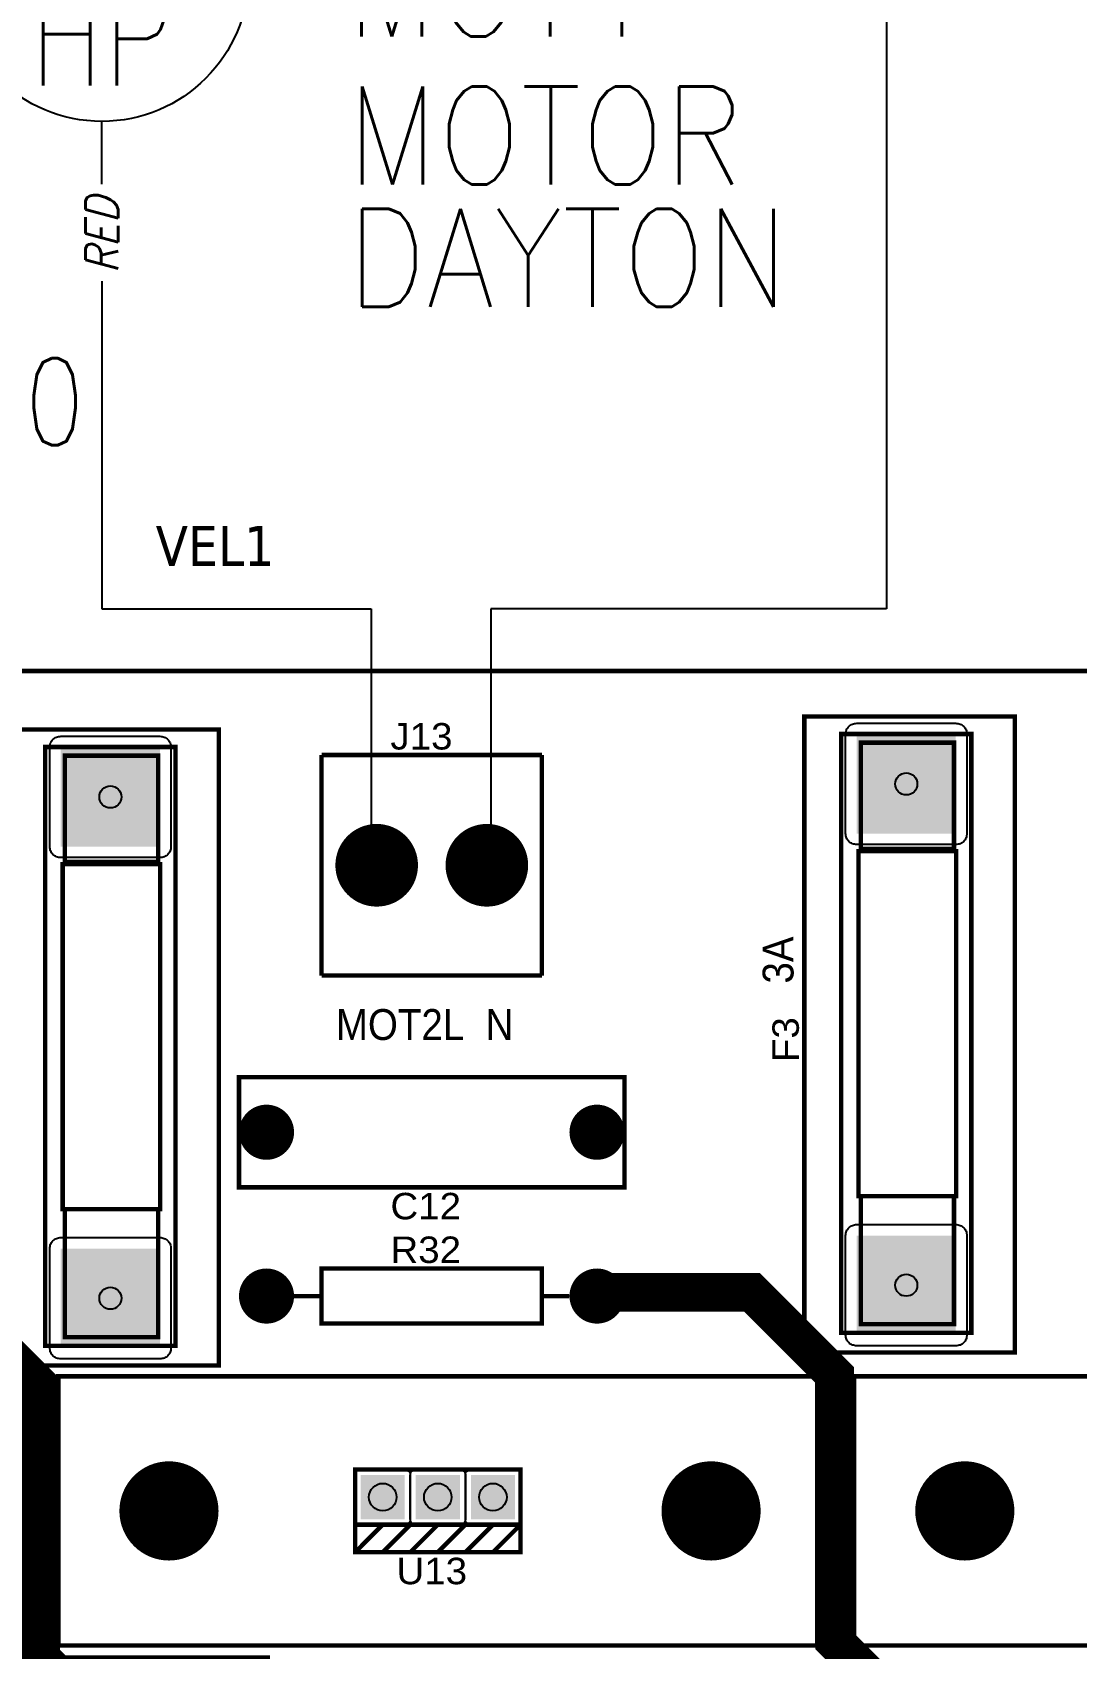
# Model space of a CAD drawing. Header units: inches. Extents: x 0 to 35.7, y 0 to 20.7.
# Drawn here: x 20.706 to 23.709, y 13.563 to 18.208 of the extents above; entities that cross this region are included whole.
import ezdxf
from ezdxf.enums import TextEntityAlignment as Align

# ---------------------------------------------------------------- set-up
doc = ezdxf.new("R2010")
doc.units = ezdxf.units.IN
doc.header["$MEASUREMENT"] = 0
for name, color, linetype in [('BLK_12AWG', 7, 'Continuous'), ('CONTORNO', 179, 'Continuous'), ('DESC', 150, 'Continuous'), ('MISC', 7, 'Continuous'), ('SYMS', 7, 'Continuous'), ('TAGS', 150, 'Continuous'), ('WIRENO', 72, 'Continuous'), ('WIRES', 7, 'Continuous')]:
    doc.layers.add(name, color=color, linetype=linetype)
doc.styles.add('SLDTEXTSTYLE0', font='tahoma.ttf')
doc.styles.get("Standard").update_dxf_attribs({"font": 'arial.ttf'})
doc.styles.add('WD', font='romans.shx')

# ---------------------------------------------------------------- blocks, each defined once
blk = doc.blocks.new('EPAD')
at = {"const_width": 0.5}
blk.add_lwpolyline([(-0.25, 0, 1), (0.25, 0, 1)], format="xyb", close=True, dxfattribs=at)
blk = doc.blocks.new('RPAD')
blk.add_trace([(-0.5, -0.5), (-0.5, 0.5), (0.5, -0.5), (0.5, 0.5)])
blk = doc.blocks.new('TarjetaCBA2')
for points, const_width in [([(130.5116, 98.0071), (136.4266, 98.0071), (136.4266, 103.2848), (130.5116, 103.2848), (130.5116, 98.0071)], 0.008), ([(130.5116, 98.0071), (136.4266, 98.0071), (136.4266, 103.2848), (130.5116, 103.2848), (130.5116, 98.0071)], 0.008), ([(130.5116, 98.0071), (136.4266, 98.0071), (136.4266, 103.2848), (130.5116, 103.2848), (130.5116, 98.0071)], 0.008), ([(133.5234, 102.0485), (133.9053, 102.0485), (133.9053, 103.2021), (133.5234, 103.2021), (133.5234, 102.0485)], 0.008), ([(133.5234, 102.0485), (133.9053, 102.0485), (133.9053, 103.2021), (133.5234, 103.2021), (133.5234, 102.0485)], 0.008), ([(133.5234, 102.0485), (133.9053, 102.0485), (133.9053, 103.2021), (133.5234, 103.2021), (133.5234, 102.0485)], 0.008), ([(132.0785, 102.0249), (132.4604, 102.0249), (132.4604, 103.1785), (132.0785, 103.1785), (132.0785, 102.0249)], 0.008), ([(132.0785, 102.0249), (132.4604, 102.0249), (132.4604, 103.1785), (132.0785, 103.1785), (132.0785, 102.0249)], 0.008), ([(132.0785, 102.0249), (132.4604, 102.0249), (132.4604, 103.1785), (132.0785, 103.1785), (132.0785, 102.0249)], 0.008), ([(133.5903, 102.084), (133.8265, 102.084), (133.8265, 103.1706), (133.5903, 103.1706), (133.5903, 102.084)], 0.008), ([(133.5903, 102.084), (133.8265, 102.084), (133.8265, 103.1706), (133.5903, 103.1706), (133.5903, 102.084)], 0.008), ([(133.5903, 102.084), (133.8265, 102.084), (133.8265, 103.1706), (133.5903, 103.1706), (133.5903, 102.084)], 0.008), ([(132.1454, 102.0604), (132.3817, 102.0604), (132.3817, 103.147), (132.1454, 103.147), (132.1454, 102.0604)], 0.008), ([(132.1454, 102.0604), (132.3817, 102.0604), (132.3817, 103.147), (132.1454, 103.147), (132.1454, 102.0604)], 0.008), ([(132.1454, 102.0604), (132.3817, 102.0604), (132.3817, 103.147), (132.1454, 103.147), (132.1454, 102.0604)], 0.008), ([(132.1809, 102.9383), (132.3502, 102.9383), (132.3502, 103.1312), (132.1809, 103.1312), (132.1809, 102.9383)], 0.008), ([(132.1809, 102.9383), (132.3502, 102.9383), (132.3502, 103.1312), (132.1809, 103.1312), (132.1809, 102.9383)], 0.008), ([(132.1809, 102.9383), (132.3502, 102.9383), (132.3502, 103.1312), (132.1809, 103.1312), (132.1809, 102.9383)], 0.008), ([(132.647, 103.1324), (132.647, 102.7324)], 0.008), ([(132.647, 103.1324), (133.047, 103.1324)], 0.008), ([(132.647, 103.1324), (132.647, 102.7324)], 0.008), ([(132.647, 103.1324), (133.047, 103.1324)], 0.008), ([(132.647, 103.1324), (132.647, 102.7324)], 0.008), ([(132.647, 103.1324), (133.047, 103.1324)], 0.008), ([(133.047, 103.1324), (133.047, 102.7324)], 0.008), ([(133.047, 103.1324), (133.047, 102.7324)], 0.008), ([(133.047, 103.1324), (133.047, 102.7324)], 0.008), ([(133.6258, 102.9619), (133.7951, 102.9619), (133.7951, 103.1548), (133.6258, 103.1548), (133.6258, 102.9619)], 0.008), ([(133.6258, 102.9619), (133.7951, 102.9619), (133.7951, 103.1548), (133.6258, 103.1548), (133.6258, 102.9619)], 0.008), ([(133.6258, 102.9619), (133.7951, 102.9619), (133.7951, 103.1548), (133.6258, 103.1548), (133.6258, 102.9619)], 0.008), ([(133.6218, 102.332), (133.799, 102.332), (133.799, 102.958), (133.6218, 102.958), (133.6218, 102.332)], 0.008), ([(133.6218, 102.332), (133.799, 102.332), (133.799, 102.958), (133.6218, 102.958), (133.6218, 102.332)], 0.008), ([(133.6218, 102.332), (133.799, 102.332), (133.799, 102.958), (133.6218, 102.958), (133.6218, 102.332)], 0.008), ([(132.1769, 102.3084), (132.3541, 102.3084), (132.3541, 102.9344), (132.1769, 102.9344), (132.1769, 102.3084)], 0.008), ([(132.1769, 102.3084), (132.3541, 102.3084), (132.3541, 102.9344), (132.1769, 102.9344), (132.1769, 102.3084)], 0.008), ([(132.1769, 102.3084), (132.3541, 102.3084), (132.3541, 102.9344), (132.1769, 102.9344), (132.1769, 102.3084)], 0.008), ([(132.647, 102.7324), (133.047, 102.7324)], 0.008), ([(132.647, 102.7324), (133.047, 102.7324)], 0.008), ([(132.647, 102.7324), (133.047, 102.7324)], 0.008), ([(132.497, 102.3481), (133.197, 102.3481), (133.197, 102.5481), (132.497, 102.5481), (132.497, 102.3481)], 0.008), ([(132.497, 102.3481), (133.197, 102.3481), (133.197, 102.5481), (132.497, 102.5481), (132.497, 102.3481)], 0.008), ([(132.497, 102.3481), (133.197, 102.3481), (133.197, 102.5481), (132.497, 102.5481), (132.497, 102.3481)], 0.008), ([(132.1809, 102.0761), (132.3502, 102.0761), (132.3502, 102.3084), (132.1809, 102.3084), (132.1809, 102.0761)], 0.008), ([(132.1809, 102.0761), (132.3502, 102.0761), (132.3502, 102.3084), (132.1809, 102.3084), (132.1809, 102.0761)], 0.008), ([(132.1809, 102.0761), (132.3502, 102.0761), (132.3502, 102.3084), (132.1809, 102.3084), (132.1809, 102.0761)], 0.008), ([(133.6258, 102.0997), (133.7951, 102.0997), (133.7951, 102.332), (133.6258, 102.332), (133.6258, 102.0997)], 0.008), ([(133.6258, 102.0997), (133.7951, 102.0997), (133.7951, 102.332), (133.6258, 102.332), (133.6258, 102.0997)], 0.008), ([(133.6258, 102.0997), (133.7951, 102.0997), (133.7951, 102.332), (133.6258, 102.332), (133.6258, 102.0997)], 0.008), ([(132.647, 102.1009), (133.047, 102.1009), (133.047, 102.2009), (132.647, 102.2009), (132.647, 102.1009)], 0.008), ([(132.647, 102.1009), (133.047, 102.1009), (133.047, 102.2009), (132.647, 102.2009), (132.647, 102.1009)], 0.008), ([(132.647, 102.1009), (133.047, 102.1009), (133.047, 102.2009), (132.647, 102.2009), (132.647, 102.1009)], 0.008), ([(133.9683, 101.4521), (133.6514, 101.4521), (133.5785, 101.5249), (133.5785, 102.0076), (133.4285, 102.1576), (133.1537, 102.1576), (133.147, 102.1509)], 0.07), ([(132.5533, 101.4643), (132.1671, 101.4643), (132.1371, 101.4943), (132.1371, 101.9861), (131.9705, 102.1526), (131.8022, 102.1526), (131.8006, 102.1509)], 0.07), ([(132.597, 102.1509), (132.647, 102.1509)], 0.008), ([(132.597, 102.1509), (132.647, 102.1509)], 0.008), ([(132.597, 102.1509), (132.647, 102.1509)], 0.008), ([(133.047, 102.1509), (133.097, 102.1509)], 0.008), ([(133.047, 102.1509), (133.097, 102.1509)], 0.008), ([(133.047, 102.1509), (133.097, 102.1509)], 0.008), ([(132.1691, 101.517), (133.547, 101.517), (133.547, 102.0052), (132.1691, 102.0052), (132.1691, 101.517)], 0.008), ([(132.1691, 101.517), (133.547, 101.517), (133.547, 102.0052), (132.1691, 102.0052), (132.1691, 101.517)], 0.008), ([(132.1691, 101.517), (133.547, 101.517), (133.547, 102.0052), (132.1691, 102.0052), (132.1691, 101.517)], 0.008), ([(133.614, 101.517), (134.9919, 101.517), (134.9919, 102.0052), (133.614, 102.0052), (133.614, 101.517)], 0.008), ([(133.614, 101.517), (134.9919, 101.517), (134.9919, 102.0052), (133.614, 102.0052), (133.614, 101.517)], 0.008), ([(133.614, 101.517), (134.9919, 101.517), (134.9919, 102.0052), (133.614, 102.0052), (133.614, 101.517)], 0.008), ([(132.708, 101.7361), (133.008, 101.7361), (133.008, 101.8361), (132.708, 101.8361), (132.708, 101.7361)], 0.008), ([(132.708, 101.7361), (133.008, 101.7361), (133.008, 101.8361), (132.708, 101.8361), (132.708, 101.7361)], 0.008), ([(132.708, 101.7361), (133.008, 101.7361), (133.008, 101.8361), (132.708, 101.8361), (132.708, 101.7361)], 0.008), ([(133.008, 101.7361), (133.008, 101.6861), (132.708, 101.6861), (132.708, 101.7361)], 0.008), ([(132.758, 101.7361), (132.708, 101.6861)], 0.008), ([(133.008, 101.7361), (133.008, 101.6861), (132.708, 101.6861), (132.708, 101.7361)], 0.008), ([(132.758, 101.7361), (132.708, 101.6861)], 0.008), ([(133.008, 101.7361), (133.008, 101.6861), (132.708, 101.6861), (132.708, 101.7361)], 0.008), ([(132.758, 101.7361), (132.708, 101.6861)], 0.008), ([(132.808, 101.7361), (132.758, 101.6861)], 0.008), ([(132.808, 101.7361), (132.758, 101.6861)], 0.008), ([(132.808, 101.7361), (132.758, 101.6861)], 0.008), ([(132.858, 101.7361), (132.808, 101.6861)], 0.008), ([(132.858, 101.7361), (132.808, 101.6861)], 0.008), ([(132.858, 101.7361), (132.808, 101.6861)], 0.008), ([(132.908, 101.7361), (132.858, 101.6861)], 0.008), ([(132.908, 101.7361), (132.858, 101.6861)], 0.008), ([(132.908, 101.7361), (132.858, 101.6861)], 0.008), ([(132.958, 101.7361), (132.908, 101.6861)], 0.008), ([(132.958, 101.7361), (132.908, 101.6861)], 0.008), ([(132.958, 101.7361), (132.908, 101.6861)], 0.008), ([(133.008, 101.7361), (132.958, 101.6861)], 0.008), ([(133.008, 101.7361), (132.958, 101.6861)], 0.008), ([(133.008, 101.7361), (132.958, 101.6861)], 0.008)]:
    blk.add_lwpolyline(points, dxfattribs=dict(const_width=const_width))
for points in [[(133.5984, 102.99), (133.5984, 103.17), (133.5985, 103.1721), (133.5988, 103.1741), (133.5993, 103.1761), (133.6, 103.1779), (133.6008, 103.1797), (133.6018, 103.1813), (133.6029, 103.1828), (133.6042, 103.1843), (133.6056, 103.1855), (133.6072, 103.1867), (133.6088, 103.1877), (133.6106, 103.1885), (133.6124, 103.1892), (133.6143, 103.1896), (133.6164, 103.1899), (133.6184, 103.19), (133.7984, 103.19), (133.8005, 103.1899), (133.8025, 103.1896), (133.8045, 103.1892), (133.8063, 103.1885), (133.8081, 103.1877), (133.8097, 103.1867), (133.8112, 103.1855), (133.8127, 103.1843), (133.8139, 103.1828), (133.8151, 103.1813), (133.8161, 103.1797), (133.8169, 103.1779), (133.8176, 103.1761), (133.818, 103.1741), (133.8183, 103.1721), (133.8184, 103.17), (133.8184, 102.99), (133.8183, 102.988), (133.818, 102.9859), (133.8176, 102.984), (133.8169, 102.9822), (133.8161, 102.9804), (133.8151, 102.9788), (133.8139, 102.9772), (133.8127, 102.9758), (133.8112, 102.9745), (133.8097, 102.9734), (133.8081, 102.9724), (133.8063, 102.9716), (133.8045, 102.9709), (133.8025, 102.9704), (133.8005, 102.9701), (133.7984, 102.97), (133.6184, 102.97), (133.6164, 102.9701), (133.6143, 102.9704), (133.6124, 102.9709), (133.6106, 102.9716), (133.6088, 102.9724), (133.6072, 102.9734), (133.6056, 102.9745), (133.6042, 102.9758), (133.6029, 102.9772), (133.6018, 102.9788), (133.6008, 102.9804), (133.6, 102.9822), (133.5993, 102.984), (133.5988, 102.9859), (133.5985, 102.988), (133.5984, 102.99)], [(132.1536, 102.9664), (132.1536, 103.1464), (132.1537, 103.1485), (132.154, 103.1505), (132.1544, 103.1524), (132.1551, 103.1543), (132.1559, 103.156), (132.1569, 103.1577), (132.1581, 103.1592), (132.1593, 103.1606), (132.1608, 103.1619), (132.1623, 103.1631), (132.1639, 103.164), (132.1657, 103.1649), (132.1675, 103.1655), (132.1695, 103.166), (132.1715, 103.1663), (132.1736, 103.1664), (132.3536, 103.1664), (132.3556, 103.1663), (132.3576, 103.166), (132.3596, 103.1655), (132.3614, 103.1649), (132.3632, 103.164), (132.3648, 103.1631), (132.3664, 103.1619), (132.3678, 103.1606), (132.3691, 103.1592), (132.3702, 103.1577), (132.3712, 103.156), (132.372, 103.1543), (132.3727, 103.1524), (132.3732, 103.1505), (132.3735, 103.1485), (132.3736, 103.1464), (132.3736, 102.9664), (132.3735, 102.9643), (132.3732, 102.9623), (132.3727, 102.9604), (132.372, 102.9585), (132.3712, 102.9568), (132.3702, 102.9551), (132.3691, 102.9536), (132.3678, 102.9522), (132.3664, 102.9509), (132.3648, 102.9498), (132.3632, 102.9488), (132.3614, 102.948), (132.3596, 102.9473), (132.3576, 102.9468), (132.3556, 102.9465), (132.3536, 102.9464), (132.1736, 102.9464), (132.1715, 102.9465), (132.1695, 102.9468), (132.1675, 102.9473), (132.1657, 102.948), (132.1639, 102.9488), (132.1623, 102.9498), (132.1608, 102.9509), (132.1593, 102.9522), (132.1581, 102.9536), (132.1569, 102.9551), (132.1559, 102.9568), (132.1551, 102.9585), (132.1544, 102.9604), (132.154, 102.9623), (132.1537, 102.9643), (132.1536, 102.9664)], [(133.5984, 102.0806), (133.5984, 102.2606), (133.5985, 102.2627), (133.5988, 102.2647), (133.5993, 102.2666), (133.6, 102.2685), (133.6008, 102.2702), (133.6018, 102.2719), (133.6029, 102.2734), (133.6042, 102.2748), (133.6056, 102.2761), (133.6072, 102.2772), (133.6088, 102.2782), (133.6106, 102.279), (133.6124, 102.2797), (133.6143, 102.2802), (133.6164, 102.2805), (133.6184, 102.2806), (133.7984, 102.2806), (133.8005, 102.2805), (133.8025, 102.2802), (133.8045, 102.2797), (133.8063, 102.279), (133.8081, 102.2782), (133.8097, 102.2772), (133.8112, 102.2761), (133.8127, 102.2748), (133.8139, 102.2734), (133.8151, 102.2719), (133.8161, 102.2702), (133.8169, 102.2685), (133.8176, 102.2666), (133.818, 102.2647), (133.8183, 102.2627), (133.8184, 102.2606), (133.8184, 102.0806), (133.8183, 102.0785), (133.818, 102.0765), (133.8176, 102.0746), (133.8169, 102.0727), (133.8161, 102.071), (133.8151, 102.0693), (133.8139, 102.0678), (133.8127, 102.0664), (133.8112, 102.0651), (133.8097, 102.0639), (133.8081, 102.063), (133.8063, 102.0621), (133.8045, 102.0615), (133.8025, 102.061), (133.8005, 102.0607), (133.7984, 102.0606), (133.6184, 102.0606), (133.6164, 102.0607), (133.6143, 102.061), (133.6124, 102.0615), (133.6106, 102.0621), (133.6088, 102.063), (133.6072, 102.0639), (133.6056, 102.0651), (133.6042, 102.0664), (133.6029, 102.0678), (133.6018, 102.0693), (133.6008, 102.071), (133.6, 102.0727), (133.5993, 102.0746), (133.5988, 102.0765), (133.5985, 102.0785), (133.5984, 102.0806)], [(132.1536, 102.057), (132.1536, 102.237), (132.1537, 102.239), (132.154, 102.2411), (132.1544, 102.243), (132.1551, 102.2448), (132.1559, 102.2466), (132.1569, 102.2482), (132.1581, 102.2498), (132.1593, 102.2512), (132.1608, 102.2525), (132.1623, 102.2536), (132.1639, 102.2546), (132.1657, 102.2554), (132.1675, 102.2561), (132.1695, 102.2566), (132.1715, 102.2569), (132.1736, 102.257), (132.3536, 102.257), (132.3556, 102.2569), (132.3576, 102.2566), (132.3596, 102.2561), (132.3614, 102.2554), (132.3632, 102.2546), (132.3648, 102.2536), (132.3664, 102.2525), (132.3678, 102.2512), (132.3691, 102.2498), (132.3702, 102.2482), (132.3712, 102.2466), (132.372, 102.2448), (132.3727, 102.243), (132.3732, 102.2411), (132.3735, 102.239), (132.3736, 102.237), (132.3736, 102.057), (132.3735, 102.0549), (132.3732, 102.0529), (132.3727, 102.0509), (132.372, 102.0491), (132.3712, 102.0473), (132.3702, 102.0457), (132.3691, 102.0442), (132.3678, 102.0427), (132.3664, 102.0415), (132.3648, 102.0403), (132.3632, 102.0393), (132.3614, 102.0385), (132.3596, 102.0378), (132.3576, 102.0374), (132.3556, 102.0371), (132.3536, 102.037), (132.1736, 102.037), (132.1715, 102.0371), (132.1695, 102.0374), (132.1675, 102.0378), (132.1657, 102.0385), (132.1639, 102.0393), (132.1623, 102.0403), (132.1608, 102.0415), (132.1593, 102.0427), (132.1581, 102.0442), (132.1569, 102.0457), (132.1559, 102.0473), (132.1551, 102.0491), (132.1544, 102.0509), (132.154, 102.0529), (132.1537, 102.0549), (132.1536, 102.057)], [(132.798, 101.7361), (132.718, 101.7361), (132.717, 101.7362), (132.716, 101.7363), (132.715, 101.7366), (132.7141, 101.7369), (132.7132, 101.7373), (132.7124, 101.7378), (132.7116, 101.7384), (132.7109, 101.739), (132.7103, 101.7397), (132.7097, 101.7405), (132.7092, 101.7413), (132.7088, 101.7422), (132.7085, 101.7431), (132.7082, 101.7441), (132.7081, 101.7451), (132.708, 101.7461), (132.708, 101.8261), (132.7081, 101.8272), (132.7082, 101.8282), (132.7085, 101.8291), (132.7088, 101.8301), (132.7092, 101.8309), (132.7097, 101.8318), (132.7103, 101.8325), (132.7109, 101.8332), (132.7116, 101.8339), (132.7124, 101.8345), (132.7132, 101.835), (132.7141, 101.8354), (132.715, 101.8357), (132.716, 101.8359), (132.717, 101.8361), (132.718, 101.8361), (132.798, 101.8361), (132.7991, 101.8361), (132.8001, 101.8359), (132.8011, 101.8357), (132.802, 101.8354), (132.8029, 101.835), (132.8037, 101.8345), (132.8044, 101.8339), (132.8052, 101.8332), (132.8058, 101.8325), (132.8064, 101.8318), (132.8069, 101.8309), (132.8073, 101.8301), (132.8076, 101.8291), (132.8078, 101.8282), (132.808, 101.8272), (132.808, 101.8261), (132.808, 101.7461), (132.808, 101.7451), (132.8078, 101.7441), (132.8076, 101.7431), (132.8073, 101.7422), (132.8069, 101.7413), (132.8064, 101.7405), (132.8058, 101.7397), (132.8052, 101.739), (132.8044, 101.7384), (132.8037, 101.7378), (132.8029, 101.7373), (132.802, 101.7369), (132.8011, 101.7366), (132.8001, 101.7363), (132.7991, 101.7362), (132.798, 101.7361)], [(132.898, 101.7361), (132.818, 101.7361), (132.817, 101.7362), (132.816, 101.7363), (132.815, 101.7366), (132.8141, 101.7369), (132.8132, 101.7373), (132.8124, 101.7378), (132.8116, 101.7384), (132.8109, 101.739), (132.8103, 101.7397), (132.8097, 101.7405), (132.8092, 101.7413), (132.8088, 101.7422), (132.8085, 101.7431), (132.8082, 101.7441), (132.8081, 101.7451), (132.808, 101.7461), (132.808, 101.8261), (132.8081, 101.8272), (132.8082, 101.8282), (132.8085, 101.8291), (132.8088, 101.8301), (132.8092, 101.8309), (132.8097, 101.8318), (132.8103, 101.8325), (132.8109, 101.8332), (132.8116, 101.8339), (132.8124, 101.8345), (132.8132, 101.835), (132.8141, 101.8354), (132.815, 101.8357), (132.816, 101.8359), (132.817, 101.8361), (132.818, 101.8361), (132.898, 101.8361), (132.8991, 101.8361), (132.9001, 101.8359), (132.9011, 101.8357), (132.902, 101.8354), (132.9029, 101.835), (132.9037, 101.8345), (132.9044, 101.8339), (132.9052, 101.8332), (132.9058, 101.8325), (132.9064, 101.8318), (132.9069, 101.8309), (132.9073, 101.8301), (132.9076, 101.8291), (132.9078, 101.8282), (132.908, 101.8272), (132.908, 101.8261), (132.908, 101.7461), (132.908, 101.7451), (132.9078, 101.7441), (132.9076, 101.7431), (132.9073, 101.7422), (132.9069, 101.7413), (132.9064, 101.7405), (132.9058, 101.7397), (132.9052, 101.739), (132.9044, 101.7384), (132.9037, 101.7378), (132.9029, 101.7373), (132.902, 101.7369), (132.9011, 101.7366), (132.9001, 101.7363), (132.8991, 101.7362), (132.898, 101.7361)], [(132.998, 101.7361), (132.918, 101.7361), (132.917, 101.7362), (132.916, 101.7363), (132.915, 101.7366), (132.9141, 101.7369), (132.9132, 101.7373), (132.9124, 101.7378), (132.9116, 101.7384), (132.9109, 101.739), (132.9103, 101.7397), (132.9097, 101.7405), (132.9092, 101.7413), (132.9088, 101.7422), (132.9085, 101.7431), (132.9082, 101.7441), (132.9081, 101.7451), (132.908, 101.7461), (132.908, 101.8261), (132.9081, 101.8272), (132.9082, 101.8282), (132.9085, 101.8291), (132.9088, 101.8301), (132.9092, 101.8309), (132.9097, 101.8318), (132.9103, 101.8325), (132.9109, 101.8332), (132.9116, 101.8339), (132.9124, 101.8345), (132.9132, 101.835), (132.9141, 101.8354), (132.915, 101.8357), (132.916, 101.8359), (132.917, 101.8361), (132.918, 101.8361), (132.998, 101.8361), (132.9991, 101.8361), (133.0001, 101.8359), (133.0011, 101.8357), (133.002, 101.8354), (133.0029, 101.835), (133.0037, 101.8345), (133.0044, 101.8339), (133.0052, 101.8332), (133.0058, 101.8325), (133.0064, 101.8318), (133.0069, 101.8309), (133.0073, 101.8301), (133.0076, 101.8291), (133.0078, 101.8282), (133.008, 101.8272), (133.008, 101.8261), (133.008, 101.7461), (133.008, 101.7451), (133.0078, 101.7441), (133.0076, 101.7431), (133.0073, 101.7422), (133.0069, 101.7413), (133.0064, 101.7405), (133.0058, 101.7397), (133.0052, 101.739), (133.0044, 101.7384), (133.0037, 101.7378), (133.0029, 101.7373), (133.002, 101.7369), (133.0011, 101.7366), (133.0001, 101.7363), (132.9991, 101.7362), (132.998, 101.7361)]]:
    blk.add_lwpolyline(points, close=True)
for centre, radius in [((132.2636, 103.0564), 0.02), ((133.7084, 103.08), 0.02), ((132.747, 102.9324), 0.03), ((132.947, 102.9324), 0.03), ((132.547, 102.4481), 0.025), ((133.147, 102.4481), 0.025), ((132.2636, 102.147), 0.02), ((132.547, 102.1509), 0.025), ((133.147, 102.1509), 0.025), ((133.7084, 102.1706), 0.02), ((132.758, 101.7861), 0.025), ((132.858, 101.7861), 0.025), ((132.958, 101.7861), 0.025), ((132.3699, 101.7611), 0.03), ((133.3541, 101.7611), 0.03), ((133.8147, 101.7611), 0.03)]:
    blk.add_circle(centre, radius)
for p, xscale, yscale, rotation in [((133.7084, 103.08), 0.18, 0.18, 90), ((132.2636, 103.0564), 0.18, 0.18, 90), ((133.7084, 102.1706), 0.18, 0.18, 90), ((132.2636, 102.147), 0.18, 0.18, 90), ((132.758, 101.7861), 0.08, 0.08, 180), ((132.858, 101.7861), 0.08, 0.08, 180), ((132.958, 101.7861), 0.08, 0.08, 180)]:
    blk.add_blockref('RPAD', p, dxfattribs=dict(xscale=xscale, yscale=yscale, rotation=rotation))
for p, xscale, yscale in [((132.747, 102.9324), 0.15, 0.15), ((132.747, 102.9324), 0.12, 0.12), ((132.947, 102.9324), 0.15, 0.15), ((132.947, 102.9324), 0.12, 0.12), ((132.547, 102.4481), 0.1, 0.1), ((132.547, 102.4481), 0.08, 0.08), ((133.147, 102.4481), 0.1, 0.1), ((133.147, 102.4481), 0.08, 0.08), ((132.547, 102.1509), 0.1, 0.1), ((133.147, 102.1509), 0.1, 0.1), ((132.547, 102.1509), 0.08, 0.08), ((133.147, 102.1509), 0.08, 0.08), ((132.3699, 101.7611), 0.18, 0.18), ((133.3541, 101.7611), 0.18, 0.18), ((133.8147, 101.7611), 0.18, 0.18), ((132.3699, 101.7611), 0.15, 0.15), ((133.3541, 101.7611), 0.15, 0.15), ((133.8147, 101.7611), 0.15, 0.15)]:
    blk.add_blockref('EPAD', p, dxfattribs=dict(xscale=xscale, yscale=yscale))
for s, height, width, p in [('J13', 0.048, 1.041667, (132.772, 103.1424)), ('J13', 0.048, 1.041667, (132.772, 103.1424)), ('J13', 0.048, 1.041667, (132.772, 103.1424)), ('MOT2L  N', 0.056, 0.892857, (132.673, 102.6155)), ('MOT2L  N', 0.056, 0.892857, (132.673, 102.6155)), ('MOT2L  N', 0.056, 0.892857, (132.673, 102.6155)), ('C12', 0.048, 1.041667, (132.772, 102.2901)), ('C12', 0.048, 1.041667, (132.772, 102.2901)), ('C12', 0.048, 1.041667, (132.772, 102.2901)), ('R32', 0.048, 1.041667, (132.772, 102.2109)), ('R32', 0.048, 1.041667, (132.772, 102.2109)), ('R32', 0.048, 1.041667, (132.772, 102.2109)), ('U13', 0.048, 1.041667, (132.783, 101.6281)), ('U13', 0.048, 1.041667, (132.783, 101.6281)), ('U13', 0.048, 1.041667, (132.783, 101.6281))]:
    blk.add_text(s, height=height, dxfattribs=dict(width=width)).set_placement(p)
for s, height, width, p in [('3A', 0.056, 0.892857, (133.5037, 102.7178)), ('3A', 0.056, 0.892857, (133.5037, 102.7178)), ('3A', 0.056, 0.892857, (133.5037, 102.7178)), ('F3', 0.048, 1.041667, (133.5134, 102.5753)), ('F3', 0.048, 1.041667, (133.5134, 102.5753)), ('F3', 0.048, 1.041667, (133.5134, 102.5753))]:
    blk.add_text(s, height=height, rotation=90, dxfattribs=dict(width=width)).set_placement(p)
blk = doc.blocks.new('VMO12')
blk.add_circle((0, 0), 0.1875)
at = {"style": 'WD'}
for tag, p, width in [('INST', (0.318, 0.2634), 0.7), ('LOC', (0.318, 0.0938), 0.7), ('TAG1', (0.3125, -0.0789), 0.9), ('DESC1', (0.3135, -0.268), 0.9), ('DESC2', (0.3135, -0.4243), 0.9), ('DESC3', (0.3135, -0.5805), 0.9), ('RATING3', (0.3135, -0.7368), 0.8), ('RATING4', (0.3135, -0.893), 0.8), ('WDTAGALT', (0.3125, -1.0625), 0.7)]:
    blk.add_attdef(tag, p, '', height=0.125, dxfattribs=dict(at, width=width))
at = {"linetype": 'Continuous', "style": 'WD', "flags": 8}
for tag, p in [('TERM01', (-0.0312, 0.2125)), ('TERM03', (-0.2188, -0.1351))]:
    blk.add_attdef(tag, text='', height=0.125, dxfattribs=at).set_placement(p, align=Align.RIGHT)
at = {"color": 7, "style": 'WD', "flags": 1}
for tag, p in [('X2TERM01', (0, 0.1875)), ('X8TERM02', (0, -0.1875))]:
    blk.add_attdef(tag, p, '', height=0.0125, dxfattribs=at)
at = {"style": 'WD', "flags": 9}
blk.add_attdef('FAMILY', text='', height=0.01, dxfattribs=at).set_placement((-0.0053, 0.1698), align=Align.CENTER)
at = {"linetype": 'Continuous', "style": 'WD', "flags": 1}
for tag, p in [('MFG', (0, 0.1404)), ('CAT', (0, 0.1593))]:
    blk.add_attdef(tag, text='', height=0.01, dxfattribs=at).set_placement(p, align=Align.MIDDLE)
at = {"style": 'WD', "width": 0.8}
blk.add_attdef('RATING1', text='', height=0.125, dxfattribs=at).set_placement((0, 0), align=Align.CENTER)
at = {"linetype": 'Continuous', "style": 'WD', "flags": 9}
blk.add_attdef('ASSYCODE', text='', height=0.01, dxfattribs=at).set_placement((0, 0.125), align=Align.CENTER)
at = {"style": 'WD', "width": 0.8}
blk.add_attdef('RATING2', text='', height=0.125, dxfattribs=at).set_placement((0, -0.0165), align=Align.TOP_CENTER)
at = {"style": 'WD', "flags": 1}
blk.add_attdef('X0TERM03', (-0.1384, -0.1265), '', height=0.0125, dxfattribs=at)
at = {"linetype": 'Continuous', "style": 'WD', "flags": 8}
blk.add_attdef('TERM02', text='', height=0.125, dxfattribs=at).set_placement((-0.0312, -0.2094), align=Align.TOP_RIGHT)
blk = doc.blocks.new('VT0_LGENERIC')
at = {"style": 'WD', "flags": 1}
for tag, p in [('X2TERM01', (0, 0.25)), ('X8TERM01', (0, -0.25))]:
    blk.add_attdef(tag, p, '', height=0.01, rotation=90, dxfattribs=at)
at = {"style": 'WD', "oblique": 15, "width": 0.9}
blk.add_attdef('COLOR', text='', height=0.125, rotation=90, dxfattribs=at).set_placement((0, 0), align=Align.MIDDLE_CENTER)
at = {"color": 7, "style": 'WD'}
for tag, p in [('X2_TINY_DOT_DONT_REMOVE', (0, 0.25)), ('X8_TINY_DOT_DONT_REMOVE', (0, -0.25))]:
    blk.add_attdef(tag, p, '', height=0.0001, rotation=90, dxfattribs=at)
blk = doc.blocks.new('WD_WNV')
at = {"style": 'WD', "flags": 1}
for tag, p in [('W01USER', (-0.0625, 0.0938)), ('W02USER', (-0.0625, 0.0859)), ('W03USER', (-0.0625, 0.0781)), ('W04USER', (-0.0625, 0.0703)), ('W05USER', (-0.0625, 0.0625)), ('W06USER', (-0.0625, 0.0547)), ('W07USER', (-0.0625, 0.0469)), ('W08USER', (-0.0625, 0.0391)), ('W09USER', (-0.0625, 0.0312)), ('W10USER', (-0.0625, 0.0234))]:
    blk.add_attdef(tag, text='', height=0.005, dxfattribs=at).set_placement(p, align=Align.CENTER)
at = {"linetype": 'Continuous', "style": 'WD', "width": 0.8}
blk.add_attdef('WIRENO', text='', height=0.125, dxfattribs=at).set_placement((-0.05, 0), align=Align.MIDDLE_RIGHT)

msp = doc.modelspace()

# ---------------------------------------------------------------- linework, layer by layer
at = {"layer": 'BLK_12AWG'}
for p, q in [((20.9061, 17.7719), (20.9061, 17.9518)), ((22.0334, 15.8414), (22.0723, 15.8414))]:
    msp.add_line(p, q, dxfattribs=at)
at = {"layer": 'WIRES'}
for p, q in [((23.1626, 19.0117), (23.1626, 16.5516)), ((20.9061, 17.4925), (20.9061, 16.5516)), ((20.9061, 16.5516), (21.6808, 16.5516)), ((21.6808, 16.5516), (21.6808, 15.8165)), ((23.1626, 16.5516), (22.0242, 16.5516)), ((22.0242, 16.5516), (22.0242, 15.8067))]:
    msp.add_line(p, q, dxfattribs=at)

# ---------------------------------------------------------------- block references
at = {"layer": 'BLK_12AWG', "xscale": 1.584, "yscale": 1.584, "zscale": 1.584}
msp.add_blockref('TarjetaCBA2', (-188.575, -147.2307), dxfattribs=at)
at = {"layer": 'SYMS'}
ref = msp.add_blockref('VMO12', (20.9061, 18.3737), dxfattribs=dict(at, xscale=2.25, yscale=2.25, zscale=2.25))
ref.add_attrib('RATING2', 'HP', dxfattribs={"layer": 'MISC', "height": 0.28125, "style": 'WD', "width": 0.8}).set_placement((20.9061, 18.3366), align=Align.TOP_CENTER)
ref.add_attrib('DESC1', 'MOTOR', (21.6116, 17.7706), dxfattribs={"layer": 'DESC', "color": 250, "height": 0.28125, "style": 'WD', "width": 0.9})
ref.add_attrib('DESC2', 'DAYTON', (21.6116, 17.419), dxfattribs={"layer": 'DESC', "color": 250, "height": 0.28125, "style": 'WD', "width": 0.9})
ref.add_attrib('TAG1', 'MOT1', (21.6092, 18.1962), dxfattribs={"layer": 'TAGS', "color": 250, "height": 0.28125, "style": 'WD', "width": 0.9})
ref = msp.add_blockref('VT0_LGENERIC', (20.9061, 17.6245), dxfattribs=dict(at, xscale=0.75, yscale=0.75, zscale=0.75))
ref.add_attrib('X2_TINY_DOT_DONT_REMOVE', '.', (20.9061, 17.7719), dxfattribs={"layer": 'MISC', "color": 7, "height": 0.000075, "rotation": 90, "style": 'WD'})
ref.add_attrib('X8_TINY_DOT_DONT_REMOVE', '.', (20.9061, 17.4925), dxfattribs={"layer": 'MISC', "color": 7, "height": 0.000075, "rotation": 90, "style": 'WD'})
ref.add_attrib('COLOR', 'RED', dxfattribs={"layer": 'MISC', "height": 0.09375, "rotation": 90, "style": 'WD', "oblique": 15, "width": 0.9}).set_placement((20.9061, 17.6245), align=Align.MIDDLE_CENTER)
at = {"layer": 'WIRENO', "color": 250, "linetype": 'ByBlock'}
ref = msp.add_blockref('WD_WNV', (20.9061, 17.1462), dxfattribs=at)
ref.add_attrib('WIRENO', '20', dxfattribs={"color": 0, "linetype": 'Continuous', "height": 0.25, "style": 'WD', "width": 0.8}).set_placement((20.8561, 17.1462), align=Align.MIDDLE_RIGHT)

# ---------------------------------------------------------------- texts
at = {"layer": 'CONTORNO', "color": 7, "insert": (21.402, 16.7895), "char_height": 0.11529, "attachment_point": 3, "style": 'SLDTEXTSTYLE0'}
msp.add_mtext('VEL1', dxfattribs=at)

doc.saveas('drawing.dxf')
